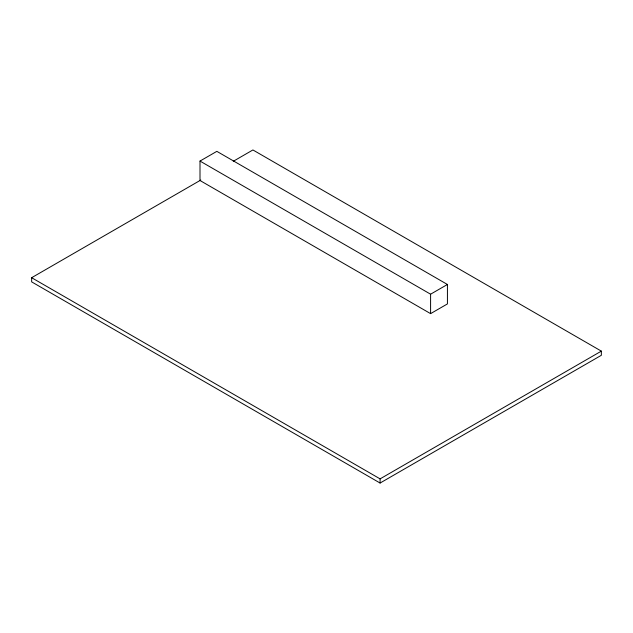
<?xml version="1.0" encoding="UTF-8"?>
<svg xmlns="http://www.w3.org/2000/svg" width="633" height="633" viewBox="0 0 633 633"><rect width="100%" height="100%" fill="white"/><g stroke="black" fill="none" stroke-linecap="round" stroke-linejoin="round"><path stroke-width="0.95" d="M200.004 161.067L216.842 151.35L447.428 284.478L447.428 303.919L430.59 313.636L200.004 180.508L200.004 161.067L430.59 294.195L447.428 284.478M233.268 161.304L252.915 149.958L601.35 351.125L601.35 355.295L380.085 483.042L31.65 281.875L31.65 277.705L200.803 180.049M31.65 277.705L380.085 478.872L601.35 351.125M430.59 294.195L430.59 313.636M380.085 478.872L380.085 483.042"/></g></svg>
